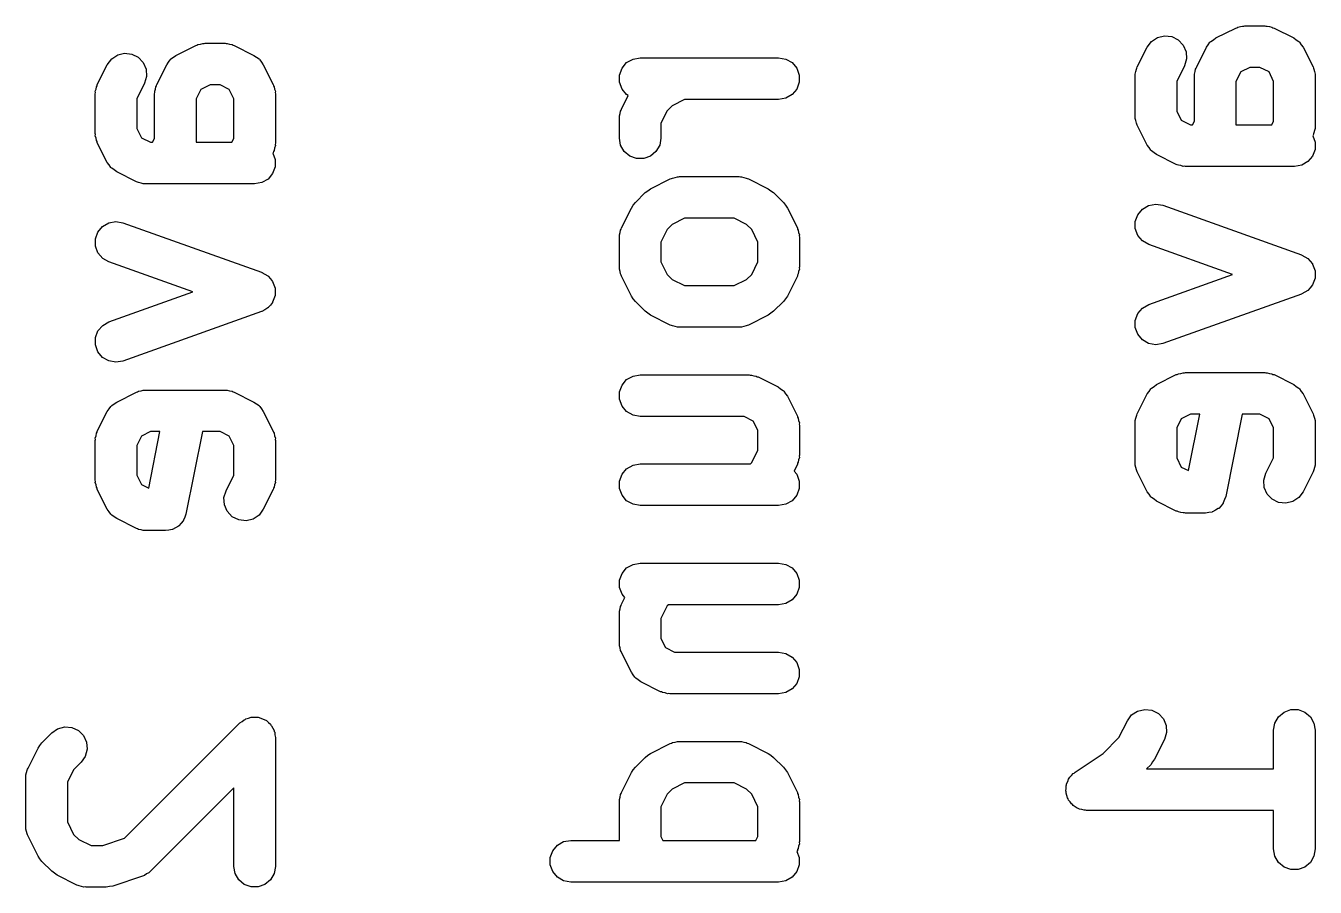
# Model space of a CAD drawing. Extents: x 91.3 to 189.8, y -113.5 to -60.4.
# Drawn here: x 146.34 to 152.54, y -109.63 to -105.48 of the extents above; entities that cross this region are included whole.
import ezdxf

# ---------------------------------------------------------------- set-up
doc = ezdxf.new("R2010")
doc.units = 0
doc.header["$MEASUREMENT"] = 0
doc.layers.add('BLACK', color=7, linetype='CONTINUOUS')

msp = doc.modelspace()

# ---------------------------------------------------------------- linework, layer by layer
at = {"layer": 'Black'}
for p, q in [((152.064, -105.543), (152.16, -105.496)), ((152.16, -105.496), (152.165, -105.494)), ((152.165, -105.494), (152.17, -105.491)), ((152.17, -105.491), (152.182, -105.489)), ((152.182, -105.489), (152.193, -105.486)), ((152.193, -105.486), (152.199, -105.486)), ((152.199, -105.486), (152.204, -105.485)), ((152.204, -105.485), (152.3, -105.485)), ((152.3, -105.485), (152.305, -105.486)), ((152.305, -105.486), (152.311, -105.486)), ((152.311, -105.486), (152.322, -105.489)), ((152.322, -105.489), (152.334, -105.491)), ((152.334, -105.491), (152.339, -105.494)), ((152.339, -105.494), (152.344, -105.496)), ((152.344, -105.496), (152.439, -105.543)), ((147.064, -105.627), (147.16, -105.58)), ((147.16, -105.58), (147.165, -105.578)), ((147.165, -105.578), (147.17, -105.575)), ((147.17, -105.575), (147.182, -105.573)), ((147.182, -105.573), (147.193, -105.57)), ((147.193, -105.57), (147.199, -105.57)), ((147.199, -105.57), (147.204, -105.569)), ((147.204, -105.569), (147.3, -105.569)), ((147.3, -105.569), (147.305, -105.57)), ((147.305, -105.57), (147.311, -105.57)), ((147.311, -105.57), (147.322, -105.573)), ((147.322, -105.573), (147.334, -105.575)), ((147.334, -105.575), (147.339, -105.578)), ((147.339, -105.578), (147.344, -105.58)), ((147.344, -105.58), (147.439, -105.627)), ((151.734, -105.588), (151.755, -105.56)), ((151.755, -105.56), (151.784, -105.541)), ((151.784, -105.541), (151.817, -105.533)), ((151.817, -105.533), (151.852, -105.537)), ((151.852, -105.537), (151.883, -105.553)), ((151.883, -105.553), (151.907, -105.578)), ((151.907, -105.578), (151.921, -105.61)), ((152.02, -105.588), (152.028, -105.576)), ((152.028, -105.576), (152.036, -105.564)), ((152.036, -105.564), (152.039, -105.562)), ((152.039, -105.562), (152.04, -105.56)), ((152.04, -105.56), (152.053, -105.552)), ((152.053, -105.552), (152.064, -105.543)), ((152.439, -105.543), (152.451, -105.552)), ((152.451, -105.552), (152.464, -105.56)), ((152.464, -105.56), (152.465, -105.562)), ((152.465, -105.562), (152.467, -105.564)), ((152.467, -105.564), (152.475, -105.576)), ((152.475, -105.576), (152.484, -105.588)), ((146.734, -105.672), (146.755, -105.644)), ((146.755, -105.644), (146.784, -105.625)), ((146.784, -105.625), (146.817, -105.617)), ((146.817, -105.617), (146.852, -105.621)), ((146.852, -105.621), (146.883, -105.636)), ((146.883, -105.636), (146.907, -105.662)), ((147.036, -105.648), (147.039, -105.646)), ((147.039, -105.646), (147.04, -105.644)), ((147.04, -105.644), (147.053, -105.636)), ((147.053, -105.636), (147.064, -105.627)), ((147.439, -105.627), (147.451, -105.636)), ((147.451, -105.636), (147.464, -105.644)), ((147.464, -105.644), (147.465, -105.646)), ((147.465, -105.646), (147.467, -105.648)), ((149.231, -105.662), (149.262, -105.645)), ((149.262, -105.645), (149.296, -105.639)), ((149.296, -105.639), (149.962, -105.639)), ((149.962, -105.639), (149.997, -105.645)), ((149.997, -105.645), (150.027, -105.662)), ((151.686, -105.683), (151.734, -105.588)), ((151.923, -105.644), (151.913, -105.678)), ((151.921, -105.61), (151.923, -105.644)), ((151.972, -105.683), (152.02, -105.588)), ((152.484, -105.588), (152.532, -105.683)), ((146.686, -105.767), (146.734, -105.672)), ((146.907, -105.662), (146.921, -105.693)), ((146.921, -105.693), (146.923, -105.728)), ((146.972, -105.767), (147.02, -105.672)), ((147.02, -105.672), (147.028, -105.66)), ((147.028, -105.66), (147.036, -105.648)), ((147.467, -105.648), (147.475, -105.66)), ((147.475, -105.66), (147.484, -105.672)), ((147.484, -105.672), (147.532, -105.767)), ((149.197, -105.722), (149.209, -105.689)), ((149.209, -105.689), (149.231, -105.662)), ((150.027, -105.662), (150.049, -105.689)), ((150.049, -105.689), (150.061, -105.722)), ((151.676, -105.717), (151.68, -105.705)), ((151.68, -105.705), (151.682, -105.694)), ((151.682, -105.694), (151.685, -105.689)), ((151.685, -105.689), (151.686, -105.683)), ((151.913, -105.678), (151.876, -105.752)), ((151.962, -105.717), (151.965, -105.705)), ((151.965, -105.705), (151.967, -105.694)), ((151.967, -105.694), (151.97, -105.689)), ((151.97, -105.689), (151.972, -105.683)), ((152.184, -105.707), (152.161, -105.752)), ((152.228, -105.685), (152.184, -105.707)), ((152.276, -105.685), (152.228, -105.685)), ((152.32, -105.707), (152.276, -105.685)), ((152.342, -105.752), (152.32, -105.707)), ((152.532, -105.683), (152.533, -105.689)), ((152.533, -105.689), (152.536, -105.694)), ((152.536, -105.694), (152.538, -105.705)), ((152.538, -105.705), (152.542, -105.717)), ((146.685, -105.773), (146.686, -105.767)), ((146.913, -105.761), (146.876, -105.836)), ((146.923, -105.728), (146.913, -105.761)), ((146.97, -105.773), (146.972, -105.767)), ((147.228, -105.769), (147.184, -105.791)), ((147.276, -105.769), (147.228, -105.769)), ((147.32, -105.791), (147.276, -105.769)), ((147.532, -105.767), (147.533, -105.773)), ((149.197, -105.756), (149.197, -105.722)), ((149.209, -105.789), (149.197, -105.756)), ((150.061, -105.756), (150.049, -105.789)), ((150.061, -105.722), (150.061, -105.756)), ((151.677, -105.722), (151.676, -105.717)), ((151.676, -105.728), (151.677, -105.722)), ((151.676, -105.919), (151.676, -105.728)), ((151.876, -105.752), (151.876, -105.895)), ((151.961, -105.728), (151.962, -105.722)), ((151.961, -105.943), (151.961, -105.728)), ((151.962, -105.722), (151.962, -105.717)), ((152.161, -105.752), (152.161, -105.961)), ((152.342, -105.943), (152.342, -105.752)), ((152.542, -105.717), (152.541, -105.722)), ((152.541, -105.722), (152.542, -105.728)), ((152.542, -105.728), (152.542, -105.966)), ((146.676, -105.8), (146.68, -105.789)), ((146.677, -105.806), (146.676, -105.8)), ((146.676, -105.812), (146.677, -105.806)), ((146.676, -106.002), (146.676, -105.812)), ((146.68, -105.789), (146.682, -105.778)), ((146.682, -105.778), (146.685, -105.773)), ((146.961, -105.812), (146.962, -105.806)), ((146.961, -106.026), (146.961, -105.812)), ((146.962, -105.8), (146.965, -105.789)), ((146.962, -105.806), (146.962, -105.8)), ((146.965, -105.789), (146.967, -105.778)), ((146.967, -105.778), (146.97, -105.773)), ((147.184, -105.791), (147.161, -105.836)), ((147.342, -105.836), (147.32, -105.791)), ((147.533, -105.773), (147.536, -105.778)), ((147.536, -105.778), (147.538, -105.789)), ((147.538, -105.789), (147.542, -105.8)), ((147.542, -105.8), (147.541, -105.806)), ((147.541, -105.806), (147.542, -105.812)), ((147.542, -105.812), (147.542, -106.05)), ((149.206, -105.885), (149.239, -105.82)), ((149.231, -105.816), (149.209, -105.789)), ((149.239, -105.82), (149.231, -105.816)), ((149.997, -105.833), (149.962, -105.839)), ((150.027, -105.816), (149.997, -105.833)), ((150.049, -105.789), (150.027, -105.816)), ((146.876, -105.836), (146.876, -105.979)), ((147.161, -105.836), (147.161, -106.045)), ((147.342, -106.026), (147.342, -105.836)), ((149.2, -105.907), (149.202, -105.895)), ((149.202, -105.895), (149.205, -105.89)), ((149.205, -105.89), (149.206, -105.885)), ((149.426, -105.894), (149.396, -105.953)), ((149.45, -105.869), (149.426, -105.894)), ((149.51, -105.839), (149.45, -105.869)), ((149.962, -105.839), (149.51, -105.839)), ((151.876, -105.895), (151.898, -105.939)), ((149.196, -105.918), (149.2, -105.907)), ((149.197, -105.924), (149.196, -105.918)), ((149.196, -105.93), (149.197, -105.924)), ((149.196, -106.025), (149.196, -105.93)), ((149.396, -105.953), (149.396, -106.025)), ((151.677, -105.924), (151.676, -105.919)), ((151.676, -105.93), (151.677, -105.924)), ((151.68, -105.941), (151.676, -105.93)), ((151.682, -105.953), (151.68, -105.941)), ((151.685, -105.958), (151.682, -105.953)), ((151.898, -105.939), (151.942, -105.961)), ((151.952, -105.961), (151.961, -105.943)), ((152.333, -105.961), (152.342, -105.943)), ((146.677, -106.008), (146.676, -106.002)), ((146.676, -106.014), (146.677, -106.008)), ((146.68, -106.025), (146.676, -106.014)), ((146.876, -105.979), (146.898, -106.023)), ((151.686, -105.963), (151.685, -105.958)), ((151.734, -106.059), (151.686, -105.963)), ((151.942, -105.961), (151.952, -105.961)), ((152.161, -105.961), (152.333, -105.961)), ((152.532, -106.011), (152.53, -106.014)), ((152.53, -106.014), (152.541, -106.044)), ((152.533, -106.005), (152.532, -106.011)), ((152.536, -106), (152.533, -106.005)), ((152.538, -105.989), (152.536, -106)), ((152.542, -105.978), (152.538, -105.989)), ((152.542, -105.966), (152.541, -105.972)), ((152.541, -105.972), (152.542, -105.978)), ((146.682, -106.037), (146.68, -106.025)), ((146.685, -106.042), (146.682, -106.037)), ((146.686, -106.047), (146.685, -106.042)), ((146.734, -106.142), (146.686, -106.047)), ((146.898, -106.023), (146.942, -106.045)), ((146.942, -106.045), (146.952, -106.045)), ((146.952, -106.045), (146.961, -106.026)), ((147.161, -106.045), (147.333, -106.045)), ((147.333, -106.045), (147.342, -106.026)), ((147.538, -106.073), (147.536, -106.084)), ((147.542, -106.061), (147.538, -106.073)), ((147.542, -106.05), (147.541, -106.056)), ((147.541, -106.056), (147.542, -106.061)), ((149.202, -106.059), (149.196, -106.025)), ((149.219, -106.089), (149.202, -106.059)), ((149.39, -106.059), (149.372, -106.089)), ((149.396, -106.025), (149.39, -106.059)), ((151.743, -106.07), (151.734, -106.059)), ((151.751, -106.083), (151.743, -106.07)), ((152.541, -106.079), (152.529, -106.111)), ((152.541, -106.044), (152.541, -106.079)), ((146.743, -106.154), (146.734, -106.142)), ((147.532, -106.095), (147.53, -106.098)), ((147.53, -106.098), (147.541, -106.128)), ((147.533, -106.089), (147.532, -106.095)), ((147.536, -106.084), (147.533, -106.089)), ((147.541, -106.128), (147.541, -106.163)), ((149.246, -106.111), (149.219, -106.089)), ((149.278, -106.123), (149.246, -106.111)), ((149.313, -106.123), (149.278, -106.123)), ((149.346, -106.111), (149.313, -106.123)), ((149.372, -106.089), (149.346, -106.111)), ((151.753, -106.084), (151.751, -106.083)), ((151.755, -106.086), (151.753, -106.084)), ((151.767, -106.095), (151.755, -106.086)), ((151.779, -106.103), (151.767, -106.095)), ((151.874, -106.151), (151.779, -106.103)), ((152.507, -106.138), (152.477, -106.155)), ((152.529, -106.111), (152.507, -106.138)), ((146.751, -106.166), (146.743, -106.154)), ((146.753, -106.168), (146.751, -106.166)), ((146.755, -106.17), (146.753, -106.168)), ((146.767, -106.178), (146.755, -106.17)), ((146.779, -106.187), (146.767, -106.178)), ((146.874, -106.235), (146.779, -106.187)), ((147.529, -106.195), (147.507, -106.222)), ((147.541, -106.163), (147.529, -106.195)), ((151.879, -106.153), (151.874, -106.151)), ((151.884, -106.155), (151.879, -106.153)), ((151.896, -106.157), (151.884, -106.155)), ((151.907, -106.161), (151.896, -106.157)), ((151.913, -106.16), (151.907, -106.161)), ((151.919, -106.161), (151.913, -106.16)), ((152.442, -106.161), (151.919, -106.161)), ((152.477, -106.155), (152.442, -106.161)), ((146.879, -106.236), (146.874, -106.235)), ((146.884, -106.239), (146.879, -106.236)), ((146.896, -106.241), (146.884, -106.239)), ((146.907, -106.245), (146.896, -106.241)), ((146.913, -106.244), (146.907, -106.245)), ((146.919, -106.245), (146.913, -106.244)), ((147.442, -106.245), (146.919, -106.245)), ((147.477, -106.239), (147.442, -106.245)), ((147.507, -106.222), (147.477, -106.239)), ((149.346, -106.269), (149.441, -106.221)), ((149.441, -106.221), (149.447, -106.219)), ((149.447, -106.219), (149.452, -106.217)), ((149.452, -106.217), (149.464, -106.214)), ((149.464, -106.214), (149.475, -106.211)), ((149.475, -106.211), (149.481, -106.211)), ((149.481, -106.211), (149.486, -106.21)), ((149.486, -106.21), (149.772, -106.21)), ((149.772, -106.21), (149.778, -106.211)), ((149.778, -106.211), (149.783, -106.211)), ((149.783, -106.211), (149.795, -106.214)), ((149.795, -106.214), (149.806, -106.217)), ((149.806, -106.217), (149.811, -106.219)), ((149.811, -106.219), (149.817, -106.221)), ((149.817, -106.221), (149.912, -106.269)), ((149.273, -106.335), (149.32, -106.287)), ((149.32, -106.287), (149.333, -106.278)), ((149.333, -106.278), (149.346, -106.269)), ((149.912, -106.269), (149.925, -106.278)), ((149.925, -106.278), (149.938, -106.287)), ((149.938, -106.287), (149.985, -106.335)), ((149.206, -106.456), (149.254, -106.361)), ((149.254, -106.361), (149.263, -106.348)), ((149.263, -106.348), (149.273, -106.335)), ((149.985, -106.335), (149.995, -106.348)), ((149.995, -106.348), (150.004, -106.361)), ((150.004, -106.361), (150.052, -106.456)), ((151.689, -106.393), (151.711, -106.366)), ((151.711, -106.366), (151.741, -106.349)), ((151.741, -106.349), (151.775, -106.342)), ((151.775, -106.342), (151.809, -106.348)), ((151.809, -106.348), (152.476, -106.586)), ((146.689, -106.477), (146.711, -106.45)), ((146.711, -106.45), (146.741, -106.432)), ((146.741, -106.432), (146.775, -106.426)), ((146.775, -106.426), (146.809, -106.432)), ((146.809, -106.432), (147.476, -106.67)), ((149.45, -106.44), (149.426, -106.465)), ((149.51, -106.41), (149.45, -106.44)), ((149.748, -106.41), (149.51, -106.41)), ((149.808, -106.44), (149.748, -106.41)), ((149.833, -106.465), (149.808, -106.44)), ((151.677, -106.426), (151.689, -106.393)), ((151.677, -106.46), (151.677, -106.426)), ((146.677, -106.509), (146.689, -106.477)), ((146.677, -106.544), (146.677, -106.509)), ((149.196, -106.49), (149.2, -106.478)), ((149.197, -106.495), (149.196, -106.49)), ((149.196, -106.501), (149.197, -106.495)), ((149.196, -106.644), (149.196, -106.501)), ((149.2, -106.478), (149.202, -106.467)), ((149.202, -106.467), (149.205, -106.462)), ((149.205, -106.462), (149.206, -106.456)), ((149.426, -106.465), (149.396, -106.525)), ((149.862, -106.525), (149.833, -106.465)), ((150.052, -106.456), (150.053, -106.462)), ((150.053, -106.462), (150.056, -106.467)), ((150.056, -106.467), (150.058, -106.478)), ((150.058, -106.478), (150.062, -106.49)), ((150.062, -106.49), (150.061, -106.495)), ((150.061, -106.495), (150.062, -106.501)), ((150.062, -106.501), (150.062, -106.644)), ((151.689, -106.493), (151.677, -106.46)), ((151.712, -106.519), (151.689, -106.493)), ((146.689, -106.577), (146.677, -106.544)), ((146.712, -106.603), (146.689, -106.577)), ((149.396, -106.525), (149.396, -106.62)), ((149.862, -106.62), (149.862, -106.525)), ((151.742, -106.537), (151.712, -106.519)), ((152.145, -106.68), (151.742, -106.537)), ((146.742, -106.62), (146.712, -106.603)), ((147.145, -106.764), (146.742, -106.62)), ((149.396, -106.62), (149.426, -106.68)), ((149.833, -106.68), (149.862, -106.62)), ((152.476, -106.586), (152.477, -106.587)), ((152.477, -106.587), (152.477, -106.587)), ((152.477, -106.587), (152.492, -106.595)), ((152.492, -106.595), (152.506, -106.603)), ((152.506, -106.603), (152.507, -106.604)), ((152.507, -106.604), (152.507, -106.604)), ((152.507, -106.604), (152.518, -106.617)), ((152.518, -106.617), (152.529, -106.63)), ((152.529, -106.63), (152.529, -106.631)), ((152.529, -106.631), (152.529, -106.631)), ((152.529, -106.631), (152.535, -106.647)), ((147.476, -106.67), (147.477, -106.67)), ((147.477, -106.67), (147.477, -106.671)), ((147.477, -106.671), (147.492, -106.679)), ((147.492, -106.679), (147.506, -106.687)), ((147.506, -106.687), (147.507, -106.688)), ((147.507, -106.688), (147.507, -106.688)), ((147.507, -106.688), (147.518, -106.701)), ((147.518, -106.701), (147.529, -106.714)), ((149.197, -106.649), (149.196, -106.644)), ((149.196, -106.655), (149.197, -106.649)), ((149.2, -106.666), (149.196, -106.655)), ((149.202, -106.678), (149.2, -106.666)), ((149.205, -106.683), (149.202, -106.678)), ((149.206, -106.689), (149.205, -106.683)), ((149.254, -106.784), (149.206, -106.689)), ((149.426, -106.68), (149.45, -106.704)), ((149.808, -106.704), (149.833, -106.68)), ((150.052, -106.689), (150.004, -106.784)), ((150.053, -106.683), (150.052, -106.689)), ((150.056, -106.678), (150.053, -106.683)), ((150.058, -106.666), (150.056, -106.678)), ((150.062, -106.655), (150.058, -106.666)), ((150.062, -106.644), (150.061, -106.649)), ((150.061, -106.649), (150.062, -106.655)), ((151.742, -106.824), (152.145, -106.68)), ((152.535, -106.647), (152.541, -106.663)), ((152.541, -106.698), (152.535, -106.714)), ((152.541, -106.663), (152.541, -106.663)), ((152.541, -106.663), (152.541, -106.664)), ((152.541, -106.664), (152.541, -106.681)), ((152.541, -106.681), (152.541, -106.697)), ((152.541, -106.697), (152.541, -106.698)), ((152.541, -106.698), (152.541, -106.698)), ((147.529, -106.714), (147.529, -106.714)), ((147.529, -106.714), (147.529, -106.715)), ((147.529, -106.715), (147.535, -106.731)), ((147.535, -106.731), (147.541, -106.746)), ((147.541, -106.746), (147.541, -106.747)), ((147.541, -106.747), (147.541, -106.748)), ((147.541, -106.748), (147.541, -106.764)), ((149.45, -106.704), (149.51, -106.734)), ((149.51, -106.734), (149.748, -106.734)), ((149.748, -106.734), (149.808, -106.704)), ((152.506, -106.757), (152.492, -106.766)), ((152.507, -106.757), (152.506, -106.757)), ((152.518, -106.744), (152.507, -106.757)), ((152.507, -106.757), (152.507, -106.757)), ((152.529, -106.731), (152.518, -106.744)), ((152.535, -106.714), (152.529, -106.73)), ((152.529, -106.73), (152.529, -106.73)), ((152.529, -106.73), (152.529, -106.731)), ((146.742, -106.908), (147.145, -106.764)), ((147.529, -106.815), (147.518, -106.828)), ((147.535, -106.798), (147.529, -106.814)), ((147.529, -106.814), (147.529, -106.814)), ((147.529, -106.814), (147.529, -106.815)), ((147.541, -106.782), (147.535, -106.798)), ((147.541, -106.764), (147.541, -106.781)), ((147.541, -106.781), (147.541, -106.782)), ((147.541, -106.782), (147.541, -106.782)), ((149.263, -106.797), (149.254, -106.784)), ((149.273, -106.81), (149.263, -106.797)), ((149.32, -106.857), (149.273, -106.81)), ((149.985, -106.81), (149.938, -106.857)), ((149.995, -106.797), (149.985, -106.81)), ((150.004, -106.784), (149.995, -106.797)), ((151.712, -106.842), (151.742, -106.824)), ((152.476, -106.775), (151.809, -107.013)), ((152.477, -106.774), (152.476, -106.775)), ((152.492, -106.766), (152.477, -106.774)), ((152.477, -106.774), (152.477, -106.774)), ((147.476, -106.858), (146.809, -107.097)), ((147.477, -106.858), (147.476, -106.858)), ((147.492, -106.85), (147.477, -106.858)), ((147.477, -106.858), (147.477, -106.858)), ((147.506, -106.841), (147.492, -106.85)), ((147.507, -106.841), (147.506, -106.841)), ((147.518, -106.828), (147.507, -106.84)), ((147.507, -106.84), (147.507, -106.841)), ((149.333, -106.867), (149.32, -106.857)), ((149.346, -106.876), (149.333, -106.867)), ((149.441, -106.924), (149.346, -106.876)), ((149.912, -106.876), (149.817, -106.924)), ((149.925, -106.867), (149.912, -106.876)), ((149.938, -106.857), (149.925, -106.867)), ((151.677, -106.901), (151.689, -106.868)), ((151.689, -106.868), (151.712, -106.842)), ((146.689, -106.952), (146.712, -106.925)), ((146.712, -106.925), (146.742, -106.908)), ((149.447, -106.925), (149.441, -106.924)), ((149.452, -106.928), (149.447, -106.925)), ((149.464, -106.93), (149.452, -106.928)), ((149.475, -106.934), (149.464, -106.93)), ((149.481, -106.933), (149.475, -106.934)), ((149.486, -106.934), (149.481, -106.933)), ((149.772, -106.934), (149.486, -106.934)), ((149.778, -106.933), (149.772, -106.934)), ((149.783, -106.934), (149.778, -106.933)), ((149.795, -106.93), (149.783, -106.934)), ((149.806, -106.928), (149.795, -106.93)), ((149.811, -106.925), (149.806, -106.928)), ((149.817, -106.924), (149.811, -106.925)), ((151.677, -106.935), (151.677, -106.901)), ((151.689, -106.968), (151.677, -106.935)), ((146.677, -106.984), (146.689, -106.952)), ((146.677, -107.019), (146.677, -106.984)), ((151.711, -106.995), (151.689, -106.968)), ((151.741, -107.012), (151.711, -106.995)), ((146.689, -107.052), (146.677, -107.019)), ((146.711, -107.079), (146.689, -107.052)), ((151.775, -107.019), (151.741, -107.012)), ((151.809, -107.013), (151.775, -107.019)), ((146.741, -107.096), (146.711, -107.079)), ((146.775, -107.102), (146.741, -107.096)), ((146.809, -107.097), (146.775, -107.102)), ((149.209, -107.213), (149.231, -107.186)), ((149.231, -107.186), (149.262, -107.169)), ((149.262, -107.169), (149.296, -107.163)), ((149.296, -107.163), (149.82, -107.163)), ((149.82, -107.163), (149.825, -107.164)), ((149.825, -107.164), (149.831, -107.164)), ((149.831, -107.164), (149.842, -107.167)), ((149.842, -107.167), (149.854, -107.169)), ((149.854, -107.169), (149.859, -107.172)), ((149.859, -107.172), (149.864, -107.173)), ((149.864, -107.173), (149.959, -107.221)), ((151.779, -107.21), (151.874, -107.162)), ((151.874, -107.162), (151.879, -107.161)), ((151.879, -107.161), (151.884, -107.158)), ((151.884, -107.158), (151.896, -107.156)), ((151.896, -107.156), (151.907, -107.153)), ((151.907, -107.153), (151.913, -107.153)), ((151.913, -107.153), (151.919, -107.152)), ((151.919, -107.152), (152.3, -107.152)), ((152.3, -107.152), (152.305, -107.153)), ((152.305, -107.153), (152.311, -107.153)), ((152.311, -107.153), (152.322, -107.156)), ((152.322, -107.156), (152.334, -107.158)), ((152.334, -107.158), (152.339, -107.161)), ((152.339, -107.161), (152.344, -107.162)), ((152.344, -107.162), (152.439, -107.21)), ((146.779, -107.294), (146.874, -107.246)), ((146.874, -107.246), (146.879, -107.245)), ((146.879, -107.245), (146.884, -107.242)), ((146.884, -107.242), (146.896, -107.24)), ((146.896, -107.24), (146.907, -107.236)), ((146.907, -107.236), (146.913, -107.237)), ((146.913, -107.237), (146.919, -107.236)), ((146.919, -107.236), (147.3, -107.236)), ((147.3, -107.236), (147.305, -107.237)), ((147.305, -107.237), (147.311, -107.236)), ((147.311, -107.236), (147.322, -107.24)), ((147.322, -107.24), (147.334, -107.242)), ((147.334, -107.242), (147.339, -107.245)), ((147.339, -107.245), (147.344, -107.246)), ((147.344, -107.246), (147.439, -107.294)), ((149.197, -107.245), (149.209, -107.213)), ((149.197, -107.28), (149.197, -107.245)), ((149.959, -107.221), (149.971, -107.23)), ((149.971, -107.23), (149.984, -107.238)), ((149.984, -107.238), (149.985, -107.24)), ((149.985, -107.24), (149.987, -107.242)), ((149.987, -107.242), (149.995, -107.254)), ((149.995, -107.254), (150.004, -107.266)), ((151.686, -107.35), (151.734, -107.255)), ((151.734, -107.255), (151.743, -107.243)), ((151.743, -107.243), (151.751, -107.231)), ((151.751, -107.231), (151.753, -107.229)), ((151.753, -107.229), (151.755, -107.227)), ((151.755, -107.227), (151.767, -107.219)), ((151.767, -107.219), (151.779, -107.21)), ((152.439, -107.21), (152.451, -107.219)), ((152.451, -107.219), (152.464, -107.227)), ((152.464, -107.227), (152.465, -107.229)), ((152.465, -107.229), (152.467, -107.231)), ((152.467, -107.231), (152.475, -107.243)), ((152.475, -107.243), (152.484, -107.255)), ((152.484, -107.255), (152.532, -107.35)), ((146.743, -107.327), (146.751, -107.315)), ((146.751, -107.315), (146.753, -107.313)), ((146.753, -107.313), (146.755, -107.311)), ((146.755, -107.311), (146.767, -107.303)), ((146.767, -107.303), (146.779, -107.294)), ((147.439, -107.294), (147.451, -107.303)), ((147.451, -107.303), (147.464, -107.311)), ((147.464, -107.311), (147.465, -107.313)), ((147.465, -107.313), (147.467, -107.315)), ((147.467, -107.315), (147.475, -107.327)), ((149.209, -107.313), (149.197, -107.28)), ((149.231, -107.339), (149.209, -107.313)), ((150.004, -107.266), (150.052, -107.361)), ((146.686, -107.434), (146.734, -107.339)), ((146.734, -107.339), (146.743, -107.327)), ((147.475, -107.327), (147.484, -107.339)), ((147.484, -107.339), (147.532, -107.434)), ((149.262, -107.357), (149.231, -107.339)), ((149.296, -107.363), (149.262, -107.357)), ((149.796, -107.363), (149.296, -107.363)), ((149.84, -107.385), (149.796, -107.363)), ((150.052, -107.361), (150.053, -107.367)), ((150.053, -107.367), (150.056, -107.372)), ((150.056, -107.372), (150.058, -107.383)), ((150.058, -107.383), (150.062, -107.394)), ((151.676, -107.383), (151.68, -107.372)), ((151.677, -107.389), (151.676, -107.383)), ((151.68, -107.372), (151.682, -107.361)), ((151.682, -107.361), (151.685, -107.356)), ((151.685, -107.356), (151.686, -107.35)), ((151.898, -107.374), (151.876, -107.418)), ((151.942, -107.352), (151.898, -107.374)), ((151.933, -107.623), (151.987, -107.352)), ((151.987, -107.352), (151.942, -107.352)), ((152.191, -107.352), (152.112, -107.748)), ((152.276, -107.352), (152.191, -107.352)), ((152.32, -107.374), (152.276, -107.352)), ((152.342, -107.418), (152.32, -107.374)), ((152.532, -107.35), (152.533, -107.356)), ((152.533, -107.356), (152.536, -107.361)), ((152.536, -107.361), (152.538, -107.372)), ((152.538, -107.372), (152.542, -107.383)), ((152.542, -107.383), (152.541, -107.389)), ((146.68, -107.456), (146.682, -107.444)), ((146.682, -107.444), (146.685, -107.439)), ((146.685, -107.439), (146.686, -107.434)), ((146.942, -107.436), (146.898, -107.458)), ((146.933, -107.707), (146.987, -107.436)), ((146.987, -107.436), (146.942, -107.436)), ((147.191, -107.436), (147.112, -107.832)), ((147.276, -107.436), (147.191, -107.436)), ((147.32, -107.458), (147.276, -107.436)), ((147.532, -107.434), (147.533, -107.439)), ((147.533, -107.439), (147.536, -107.444)), ((147.536, -107.444), (147.538, -107.456)), ((149.862, -107.429), (149.84, -107.385)), ((149.862, -107.525), (149.862, -107.429)), ((150.062, -107.394), (150.061, -107.4)), ((150.061, -107.4), (150.062, -107.406)), ((150.062, -107.406), (150.062, -107.549)), ((151.676, -107.395), (151.677, -107.389)), ((151.676, -107.585), (151.676, -107.395)), ((151.876, -107.418), (151.876, -107.562)), ((152.342, -107.562), (152.342, -107.418)), ((152.541, -107.389), (152.542, -107.395)), ((152.542, -107.395), (152.542, -107.585)), ((146.676, -107.467), (146.68, -107.456)), ((146.677, -107.473), (146.676, -107.467)), ((146.676, -107.479), (146.677, -107.473)), ((146.676, -107.669), (146.676, -107.479)), ((146.898, -107.458), (146.876, -107.502)), ((146.876, -107.502), (146.876, -107.645)), ((147.342, -107.502), (147.32, -107.458)), ((147.342, -107.645), (147.342, -107.502)), ((147.538, -107.456), (147.542, -107.467)), ((147.542, -107.467), (147.541, -107.473)), ((147.541, -107.473), (147.542, -107.479)), ((147.542, -107.479), (147.542, -107.669)), ((149.833, -107.585), (149.862, -107.525)), ((150.062, -107.56), (150.058, -107.571)), ((150.062, -107.549), (150.061, -107.554)), ((150.061, -107.554), (150.062, -107.56)), ((151.876, -107.562), (151.898, -107.606)), ((152.305, -107.636), (152.342, -107.562)), ((149.209, -107.641), (149.231, -107.615)), ((149.231, -107.615), (149.262, -107.597)), ((149.262, -107.597), (149.296, -107.591)), ((149.296, -107.591), (149.826, -107.591)), ((149.826, -107.591), (149.833, -107.585)), ((150.052, -107.593), (150.036, -107.626)), ((150.036, -107.626), (150.049, -107.641)), ((150.053, -107.588), (150.052, -107.593)), ((150.056, -107.583), (150.053, -107.588)), ((150.058, -107.571), (150.056, -107.583)), ((151.677, -107.591), (151.676, -107.585)), ((151.676, -107.597), (151.677, -107.591)), ((151.68, -107.608), (151.676, -107.597)), ((151.682, -107.619), (151.68, -107.608)), ((151.685, -107.624), (151.682, -107.619)), ((151.686, -107.63), (151.685, -107.624)), ((151.734, -107.725), (151.686, -107.63)), ((151.898, -107.606), (151.933, -107.623)), ((152.532, -107.63), (152.484, -107.725)), ((152.533, -107.624), (152.532, -107.63)), ((152.536, -107.619), (152.533, -107.624)), ((152.538, -107.608), (152.536, -107.619)), ((152.542, -107.597), (152.538, -107.608)), ((152.542, -107.585), (152.541, -107.591)), ((152.541, -107.591), (152.542, -107.597)), ((146.677, -107.675), (146.676, -107.669)), ((146.676, -107.68), (146.677, -107.675)), ((146.68, -107.692), (146.676, -107.68)), ((146.682, -107.703), (146.68, -107.692)), ((146.876, -107.645), (146.898, -107.69)), ((146.898, -107.69), (146.933, -107.707)), ((147.305, -107.72), (147.342, -107.645)), ((147.538, -107.692), (147.536, -107.703)), ((147.542, -107.68), (147.538, -107.692)), ((147.542, -107.669), (147.541, -107.675)), ((147.541, -107.675), (147.542, -107.68)), ((149.197, -107.674), (149.209, -107.641)), ((149.197, -107.709), (149.197, -107.674)), ((150.049, -107.641), (150.061, -107.674)), ((150.061, -107.674), (150.061, -107.709)), ((152.295, -107.669), (152.305, -107.636)), ((152.297, -107.704), (152.295, -107.669)), ((146.685, -107.708), (146.682, -107.703)), ((146.686, -107.714), (146.685, -107.708)), ((146.734, -107.809), (146.686, -107.714)), ((147.295, -107.753), (147.305, -107.72)), ((147.297, -107.788), (147.295, -107.753)), ((147.532, -107.714), (147.484, -107.809)), ((147.533, -107.708), (147.532, -107.714)), ((147.536, -107.703), (147.533, -107.708)), ((149.209, -107.741), (149.197, -107.709)), ((149.231, -107.768), (149.209, -107.741)), ((150.049, -107.741), (150.027, -107.768)), ((150.061, -107.709), (150.049, -107.741)), ((151.743, -107.737), (151.734, -107.725)), ((151.751, -107.749), (151.743, -107.737)), ((151.753, -107.751), (151.751, -107.749)), ((151.755, -107.753), (151.753, -107.751)), ((151.767, -107.761), (151.755, -107.753)), ((152.112, -107.748), (152.106, -107.763)), ((152.311, -107.736), (152.297, -107.704)), ((152.335, -107.761), (152.311, -107.736)), ((152.464, -107.753), (152.435, -107.772)), ((152.484, -107.725), (152.464, -107.753)), ((146.743, -107.821), (146.734, -107.809)), ((147.311, -107.819), (147.297, -107.788)), ((147.484, -107.809), (147.464, -107.837)), ((149.262, -107.785), (149.231, -107.768)), ((149.296, -107.791), (149.262, -107.785)), ((149.962, -107.791), (149.296, -107.791)), ((149.997, -107.785), (149.962, -107.791)), ((150.027, -107.768), (149.997, -107.785)), ((151.779, -107.77), (151.767, -107.761)), ((151.874, -107.818), (151.779, -107.77)), ((152.062, -107.814), (152.048, -107.822)), ((152.076, -107.806), (152.062, -107.814)), ((152.077, -107.805), (152.076, -107.806)), ((152.078, -107.805), (152.077, -107.805)), ((152.089, -107.792), (152.078, -107.805)), ((152.099, -107.78), (152.089, -107.792)), ((152.1, -107.779), (152.099, -107.78)), ((152.106, -107.763), (152.1, -107.778)), ((152.1, -107.778), (152.1, -107.779)), ((152.366, -107.776), (152.335, -107.761)), ((152.401, -107.78), (152.366, -107.776)), ((152.435, -107.772), (152.401, -107.78)), ((146.751, -107.833), (146.743, -107.821)), ((146.753, -107.835), (146.751, -107.833)), ((146.755, -107.837), (146.753, -107.835)), ((146.767, -107.845), (146.755, -107.837)), ((146.779, -107.854), (146.767, -107.845)), ((146.874, -107.901), (146.779, -107.854)), ((147.089, -107.876), (147.078, -107.889)), ((147.099, -107.864), (147.089, -107.876)), ((147.1, -107.863), (147.099, -107.864)), ((147.106, -107.847), (147.1, -107.862)), ((147.1, -107.862), (147.1, -107.863)), ((147.112, -107.832), (147.106, -107.847)), ((147.335, -107.845), (147.311, -107.819)), ((147.366, -107.86), (147.335, -107.845)), ((147.401, -107.864), (147.366, -107.86)), ((147.435, -107.856), (147.401, -107.864)), ((147.464, -107.837), (147.435, -107.856)), ((151.879, -107.819), (151.874, -107.818)), ((151.884, -107.822), (151.879, -107.819)), ((151.896, -107.824), (151.884, -107.822)), ((151.907, -107.827), (151.896, -107.824)), ((151.913, -107.827), (151.907, -107.827)), ((151.919, -107.828), (151.913, -107.827)), ((152.014, -107.828), (151.919, -107.828)), ((152.03, -107.825), (152.014, -107.828)), ((152.046, -107.823), (152.03, -107.825)), ((152.047, -107.822), (152.046, -107.823)), ((152.048, -107.822), (152.047, -107.822)), ((146.879, -107.903), (146.874, -107.901)), ((146.884, -107.906), (146.879, -107.903)), ((146.896, -107.908), (146.884, -107.906)), ((146.907, -107.911), (146.896, -107.908)), ((146.913, -107.911), (146.907, -107.911)), ((146.919, -107.912), (146.913, -107.911)), ((147.014, -107.912), (146.919, -107.912)), ((147.03, -107.909), (147.014, -107.912)), ((147.046, -107.907), (147.03, -107.909)), ((147.047, -107.906), (147.046, -107.907)), ((147.048, -107.906), (147.047, -107.906)), ((147.062, -107.898), (147.048, -107.906)), ((147.076, -107.89), (147.062, -107.898)), ((147.077, -107.889), (147.076, -107.89)), ((147.078, -107.889), (147.077, -107.889)), ((149.197, -108.15), (149.209, -108.118)), ((149.209, -108.118), (149.231, -108.091)), ((149.231, -108.091), (149.262, -108.074)), ((149.262, -108.074), (149.296, -108.068)), ((149.296, -108.068), (149.962, -108.068)), ((149.962, -108.068), (149.997, -108.074)), ((149.997, -108.074), (150.027, -108.091)), ((150.027, -108.091), (150.049, -108.118)), ((150.049, -108.118), (150.061, -108.15)), ((149.197, -108.185), (149.197, -108.15)), ((149.209, -108.218), (149.197, -108.185)), ((150.061, -108.185), (150.049, -108.218)), ((150.061, -108.15), (150.061, -108.185)), ((149.206, -108.266), (149.222, -108.233)), ((149.222, -108.233), (149.209, -108.218)), ((150.027, -108.244), (149.997, -108.262)), ((150.049, -108.218), (150.027, -108.244)), ((149.196, -108.299), (149.2, -108.288)), ((149.197, -108.305), (149.196, -108.299)), ((149.196, -108.31), (149.197, -108.305)), ((149.196, -108.453), (149.196, -108.31)), ((149.2, -108.288), (149.202, -108.276)), ((149.202, -108.276), (149.205, -108.271)), ((149.205, -108.271), (149.206, -108.266)), ((149.426, -108.274), (149.396, -108.334)), ((149.432, -108.268), (149.426, -108.274)), ((149.962, -108.268), (149.432, -108.268)), ((149.997, -108.262), (149.962, -108.268)), ((149.396, -108.334), (149.396, -108.43)), ((149.396, -108.43), (149.418, -108.474)), ((149.197, -108.459), (149.196, -108.453)), ((149.196, -108.465), (149.197, -108.459)), ((149.2, -108.476), (149.196, -108.465)), ((149.202, -108.488), (149.2, -108.476)), ((149.205, -108.493), (149.202, -108.488)), ((149.206, -108.498), (149.205, -108.493)), ((149.254, -108.593), (149.206, -108.498)), ((149.418, -108.474), (149.462, -108.496)), ((149.462, -108.496), (149.962, -108.496)), ((149.962, -108.496), (149.997, -108.502)), ((149.997, -108.502), (150.027, -108.52)), ((150.027, -108.52), (150.049, -108.546)), ((150.049, -108.546), (150.061, -108.579)), ((149.263, -108.605), (149.254, -108.593)), ((149.271, -108.617), (149.263, -108.605)), ((149.273, -108.619), (149.271, -108.617)), ((149.275, -108.621), (149.273, -108.619)), ((149.287, -108.629), (149.275, -108.621)), ((150.061, -108.614), (150.049, -108.646)), ((150.061, -108.579), (150.061, -108.614)), ((149.299, -108.638), (149.287, -108.629)), ((149.394, -108.686), (149.299, -108.638)), ((150.027, -108.673), (149.997, -108.69)), ((150.049, -108.646), (150.027, -108.673)), ((149.399, -108.687), (149.394, -108.686)), ((149.404, -108.69), (149.399, -108.687)), ((149.416, -108.692), (149.404, -108.69)), ((149.427, -108.696), (149.416, -108.692)), ((149.433, -108.695), (149.427, -108.696)), ((149.439, -108.696), (149.433, -108.695)), ((149.962, -108.696), (149.439, -108.696)), ((149.997, -108.69), (149.962, -108.696)), ((147.413, -108.813), (147.425, -108.809)), ((147.425, -108.809), (147.429, -108.809)), ((147.429, -108.809), (147.434, -108.808)), ((147.434, -108.808), (147.447, -108.809)), ((147.447, -108.809), (147.46, -108.809)), ((147.46, -108.809), (147.464, -108.81)), ((151.639, -108.826), (151.659, -108.798)), ((151.659, -108.798), (151.688, -108.779)), ((151.688, -108.779), (151.722, -108.771)), ((151.722, -108.771), (151.757, -108.775)), ((151.757, -108.775), (151.788, -108.791)), ((151.788, -108.791), (151.812, -108.816)), ((152.348, -108.837), (152.366, -108.807)), ((152.366, -108.807), (152.392, -108.784)), ((152.392, -108.784), (152.425, -108.772)), ((152.425, -108.772), (152.46, -108.772)), ((152.46, -108.772), (152.492, -108.784)), ((152.492, -108.784), (152.519, -108.807)), ((152.519, -108.807), (152.536, -108.837)), ((146.467, -108.884), (146.495, -108.864)), ((146.495, -108.864), (146.529, -108.855)), ((146.529, -108.855), (146.564, -108.858)), ((146.564, -108.858), (146.595, -108.873)), ((146.817, -109.391), (147.372, -108.836)), ((147.372, -108.836), (147.382, -108.829)), ((147.382, -108.829), (147.392, -108.821)), ((147.392, -108.821), (147.397, -108.819)), ((147.397, -108.819), (147.4, -108.817)), ((147.4, -108.817), (147.413, -108.813)), ((147.464, -108.81), (147.468, -108.811)), ((147.468, -108.811), (147.48, -108.816)), ((147.48, -108.816), (147.492, -108.821)), ((147.492, -108.821), (147.496, -108.823)), ((147.496, -108.823), (147.5, -108.825)), ((147.5, -108.825), (147.509, -108.834)), ((147.509, -108.834), (147.519, -108.843)), ((147.519, -108.843), (147.521, -108.847)), ((147.521, -108.847), (147.524, -108.85)), ((147.524, -108.85), (147.53, -108.862)), ((147.53, -108.862), (147.536, -108.873)), ((151.598, -108.907), (151.639, -108.826)), ((151.812, -108.816), (151.825, -108.848)), ((151.825, -108.848), (151.827, -108.882)), ((152.342, -108.871), (152.348, -108.837)), ((152.342, -109.057), (152.342, -108.871)), ((152.536, -108.837), (152.542, -108.871)), ((152.542, -108.871), (152.542, -109.442)), ((146.41, -108.945), (146.419, -108.932)), ((146.419, -108.932), (146.467, -108.884)), ((146.595, -108.873), (146.62, -108.897)), ((146.62, -108.897), (146.634, -108.929)), ((146.634, -108.929), (146.637, -108.963)), ((147.536, -108.873), (147.537, -108.877)), ((147.537, -108.877), (147.539, -108.881)), ((147.539, -108.881), (147.54, -108.894)), ((147.54, -108.894), (147.542, -108.907)), ((147.542, -108.907), (147.542, -109.526)), ((149.447, -108.934), (149.452, -108.931)), ((149.452, -108.931), (149.464, -108.929)), ((149.464, -108.929), (149.475, -108.925)), ((149.475, -108.925), (149.481, -108.926)), ((149.481, -108.926), (149.486, -108.925)), ((149.486, -108.925), (149.772, -108.925)), ((149.772, -108.925), (149.778, -108.926)), ((149.778, -108.926), (149.783, -108.925)), ((149.783, -108.925), (149.795, -108.929)), ((149.795, -108.929), (149.806, -108.931)), ((149.806, -108.931), (149.811, -108.934)), ((151.522, -108.984), (151.598, -108.907)), ((151.818, -108.916), (151.77, -109.011)), ((151.827, -108.882), (151.818, -108.916)), ((146.353, -109.053), (146.401, -108.958)), ((146.401, -108.958), (146.41, -108.945)), ((146.637, -108.963), (146.628, -108.997)), ((149.32, -109.002), (149.333, -108.992)), ((149.333, -108.992), (149.346, -108.983)), ((149.346, -108.983), (149.441, -108.935)), ((149.441, -108.935), (149.447, -108.934)), ((149.811, -108.934), (149.817, -108.935)), ((149.817, -108.935), (149.912, -108.983)), ((149.912, -108.983), (149.925, -108.992)), ((149.925, -108.992), (149.938, -109.002)), ((151.387, -109.073), (151.522, -108.984)), ((146.351, -109.058), (146.353, -109.053)), ((146.608, -109.025), (146.572, -109.062)), ((146.628, -108.997), (146.608, -109.025)), ((149.263, -109.062), (149.273, -109.049)), ((149.273, -109.049), (149.32, -109.002)), ((149.938, -109.002), (149.985, -109.049)), ((149.985, -109.049), (149.995, -109.062)), ((151.751, -109.037), (151.731, -109.057)), ((151.731, -109.057), (152.342, -109.057)), ((151.76, -109.024), (151.751, -109.037)), ((151.77, -109.011), (151.76, -109.024)), ((146.342, -109.098), (146.343, -109.092)), ((146.342, -109.336), (146.342, -109.098)), ((146.343, -109.086), (146.346, -109.075)), ((146.343, -109.092), (146.343, -109.086)), ((146.346, -109.075), (146.348, -109.063)), ((146.348, -109.063), (146.351, -109.058)), ((146.572, -109.062), (146.542, -109.121)), ((149.206, -109.171), (149.254, -109.075)), ((149.254, -109.075), (149.263, -109.062)), ((149.995, -109.062), (150.004, -109.075)), ((150.004, -109.075), (150.052, -109.171)), ((151.346, -109.129), (151.352, -109.118)), ((151.352, -109.118), (151.356, -109.107)), ((151.356, -109.107), (151.359, -109.102)), ((151.359, -109.102), (151.362, -109.097)), ((151.362, -109.097), (151.37, -109.089)), ((151.37, -109.089), (151.378, -109.08)), ((151.378, -109.08), (151.383, -109.077)), ((151.383, -109.077), (151.387, -109.073)), ((146.542, -109.121), (146.542, -109.312)), ((147.342, -109.149), (146.942, -109.549)), ((147.342, -109.526), (147.342, -109.149)), ((149.2, -109.193), (149.202, -109.181)), ((149.202, -109.181), (149.205, -109.176)), ((149.205, -109.176), (149.206, -109.171)), ((149.426, -109.179), (149.396, -109.239)), ((149.45, -109.155), (149.426, -109.179)), ((149.51, -109.125), (149.45, -109.155)), ((149.748, -109.125), (149.51, -109.125)), ((149.808, -109.155), (149.748, -109.125)), ((149.833, -109.179), (149.808, -109.155)), ((149.862, -109.239), (149.833, -109.179)), ((150.052, -109.171), (150.053, -109.176)), ((150.053, -109.176), (150.056, -109.181)), ((150.056, -109.181), (150.058, -109.193)), ((151.343, -109.163), (151.344, -109.151)), ((151.344, -109.168), (151.343, -109.163)), ((151.344, -109.139), (151.346, -109.134)), ((151.344, -109.151), (151.344, -109.139)), ((151.344, -109.174), (151.344, -109.168)), ((151.348, -109.185), (151.344, -109.174)), ((151.346, -109.134), (151.346, -109.129)), ((149.196, -109.204), (149.2, -109.193)), ((149.197, -109.21), (149.196, -109.204)), ((149.196, -109.215), (149.197, -109.21)), ((149.196, -109.401), (149.196, -109.215)), ((149.396, -109.239), (149.396, -109.382)), ((149.862, -109.382), (149.862, -109.239)), ((150.058, -109.193), (150.062, -109.204)), ((150.062, -109.204), (150.061, -109.21)), ((150.061, -109.21), (150.062, -109.215)), ((150.062, -109.215), (150.062, -109.406)), ((151.351, -109.197), (151.348, -109.185)), ((151.354, -109.201), (151.351, -109.197)), ((151.356, -109.207), (151.354, -109.201)), ((151.363, -109.216), (151.356, -109.207)), ((151.37, -109.226), (151.363, -109.216)), ((151.375, -109.229), (151.37, -109.226)), ((151.378, -109.233), (151.375, -109.229)), ((151.388, -109.239), (151.378, -109.233)), ((151.398, -109.246), (151.388, -109.239)), ((151.403, -109.248), (151.398, -109.246)), ((151.408, -109.251), (151.403, -109.248)), ((151.42, -109.253), (151.408, -109.251)), ((151.431, -109.256), (151.42, -109.253)), ((151.437, -109.256), (151.431, -109.256)), ((151.442, -109.257), (151.437, -109.256)), ((152.342, -109.257), (151.442, -109.257)), ((152.342, -109.442), (152.342, -109.257)), ((146.343, -109.341), (146.342, -109.336)), ((146.343, -109.347), (146.343, -109.341)), ((146.346, -109.358), (146.343, -109.347)), ((146.348, -109.37), (146.346, -109.358)), ((146.542, -109.312), (146.572, -109.372)), ((146.351, -109.375), (146.348, -109.37)), ((146.353, -109.38), (146.351, -109.375)), ((146.401, -109.476), (146.353, -109.38)), ((146.572, -109.372), (146.597, -109.396)), ((146.597, -109.396), (146.656, -109.426)), ((146.656, -109.426), (146.712, -109.426)), ((146.712, -109.426), (146.817, -109.391)), ((148.876, -109.451), (148.898, -109.424)), ((148.898, -109.424), (148.928, -109.407)), ((148.928, -109.407), (148.962, -109.401)), ((148.962, -109.401), (149.196, -109.401)), ((149.396, -109.382), (149.405, -109.401)), ((149.405, -109.401), (149.853, -109.401)), ((149.853, -109.401), (149.862, -109.382)), ((150.058, -109.428), (150.056, -109.44)), ((150.062, -109.417), (150.058, -109.428)), ((150.062, -109.406), (150.061, -109.411)), ((150.061, -109.411), (150.062, -109.417)), ((146.41, -109.489), (146.401, -109.476)), ((146.419, -109.502), (146.41, -109.489)), ((148.864, -109.484), (148.876, -109.451)), ((148.864, -109.518), (148.864, -109.484)), ((150.052, -109.45), (150.05, -109.454)), ((150.05, -109.454), (150.061, -109.484)), ((150.053, -109.445), (150.052, -109.45)), ((150.056, -109.44), (150.053, -109.445)), ((150.061, -109.484), (150.061, -109.518)), ((152.348, -109.477), (152.342, -109.442)), ((152.366, -109.507), (152.348, -109.477)), ((152.536, -109.477), (152.519, -109.507)), ((152.542, -109.442), (152.536, -109.477)), ((146.467, -109.549), (146.419, -109.502)), ((146.48, -109.558), (146.467, -109.549)), ((146.937, -109.553), (146.933, -109.557)), ((146.942, -109.549), (146.937, -109.553)), ((147.348, -109.56), (147.342, -109.526)), ((147.542, -109.526), (147.536, -109.56)), ((148.876, -109.551), (148.864, -109.518)), ((148.898, -109.578), (148.876, -109.551)), ((150.049, -109.551), (150.027, -109.578)), ((150.061, -109.518), (150.049, -109.551)), ((152.392, -109.529), (152.366, -109.507)), ((152.425, -109.541), (152.392, -109.529)), ((152.46, -109.541), (152.425, -109.541)), ((152.492, -109.529), (152.46, -109.541)), ((152.519, -109.507), (152.492, -109.529)), ((146.493, -109.568), (146.48, -109.558)), ((146.588, -109.616), (146.493, -109.568)), ((146.903, -109.573), (146.76, -109.621)), ((146.908, -109.571), (146.903, -109.573)), ((146.913, -109.569), (146.908, -109.571)), ((146.923, -109.562), (146.913, -109.569)), ((146.933, -109.557), (146.923, -109.562)), ((147.366, -109.59), (147.348, -109.56)), ((147.392, -109.613), (147.366, -109.59)), ((147.425, -109.625), (147.392, -109.613)), ((147.492, -109.613), (147.46, -109.625)), ((147.519, -109.59), (147.492, -109.613)), ((147.536, -109.56), (147.519, -109.59)), ((148.928, -109.595), (148.898, -109.578)), ((148.962, -109.601), (148.928, -109.595)), ((149.962, -109.601), (148.962, -109.601)), ((149.997, -109.595), (149.962, -109.601)), ((150.027, -109.578), (149.997, -109.595)), ((146.594, -109.617), (146.588, -109.616)), ((146.599, -109.62), (146.594, -109.617)), ((146.61, -109.622), (146.599, -109.62)), ((146.621, -109.626), (146.61, -109.622)), ((146.627, -109.625), (146.621, -109.626)), ((146.633, -109.626), (146.627, -109.625)), ((146.728, -109.626), (146.633, -109.626)), ((146.744, -109.623), (146.728, -109.626)), ((146.76, -109.621), (146.744, -109.623)), ((147.46, -109.625), (147.425, -109.625))]:
    msp.add_line(p, q, dxfattribs=at)

doc.saveas('drawing.dxf')
